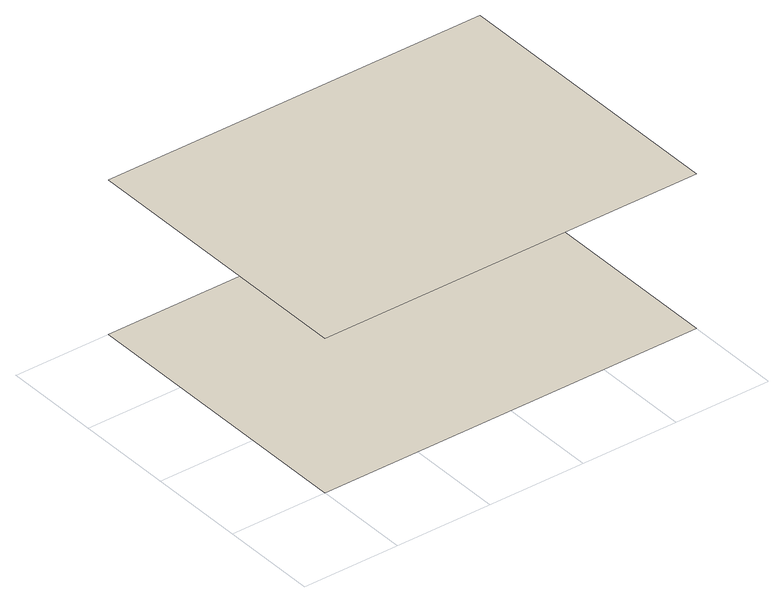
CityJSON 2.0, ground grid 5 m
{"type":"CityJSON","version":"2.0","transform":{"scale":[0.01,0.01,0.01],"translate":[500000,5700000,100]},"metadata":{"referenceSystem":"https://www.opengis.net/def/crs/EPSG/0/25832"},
"CityObjects":{
"building1":{"type":"Building","geometry":[{"type":"MultiSurface","lod":"1","boundaries":[[[0,1,2,3]],[[4,5,6,7]]]}]}
},
"vertices":[
[2000,0,0],[2000,1500,0],[0,1500,0],[0,0,0],[2000,0,800],[2000,1500,800],[0,1500,800],[0,0,800]
]}
